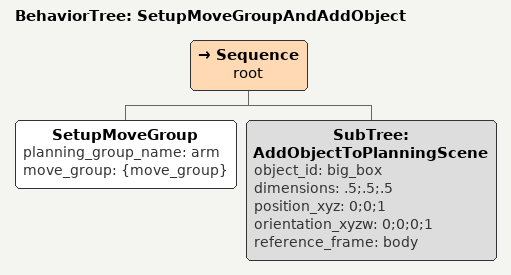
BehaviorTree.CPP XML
<root BTCPP_format="4">
  <BehaviorTree ID="SetupMoveGroupAndAddObject">
    <Sequence name="root">
      <SetupMoveGroup planning_group_name="arm" move_group="{move_group}"/>
      <SubTree      ID="AddObjectToPlanningScene"
                    object_id="big_box"
                    dimensions=".5;.5;.5"
                    position_xyz="0;0;1"
                    orientation_xyzw="0;0;0;1"
                    reference_frame="body"
                    />
    </Sequence>
  </BehaviorTree>
</root>
